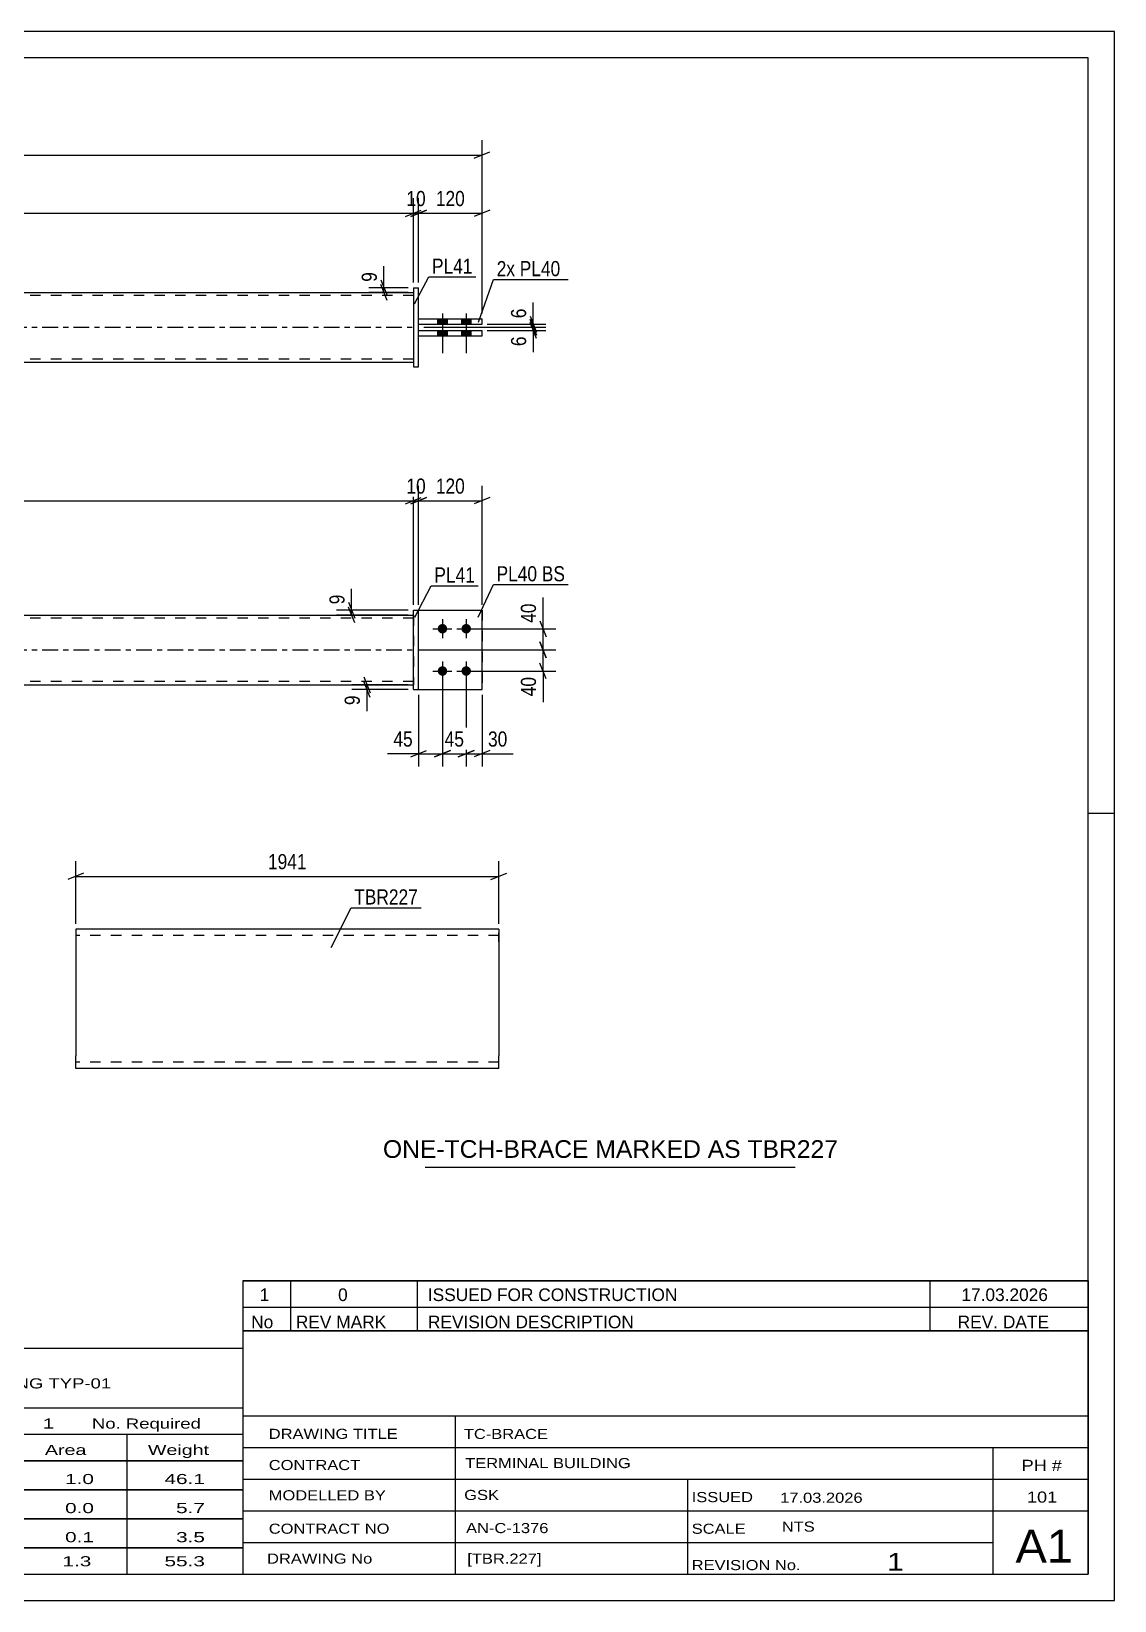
# Model space of a CAD drawing. Header units: millimetres. Extents: x 0 to 420, y 0 to 297.
# Drawn here: x 214.9 to 420, y 0 to 297 of the extents above; entities that cross this region are included whole.
import ezdxf

# ---------------------------------------------------------------- set-up
doc = ezdxf.new("R2010")
doc.units = ezdxf.units.MM
doc.linetypes.add('DXK_LINE_DOT2', pattern=[3.9198, 1.9599, -1.9599])
doc.linetypes.add('DXK_LINE_DOT3', pattern=[5.9187, 2.979, -0.9799, 0.9799, -0.9799])
doc.styles.add('Arial', font='ARIAL.TTF', dxfattribs={"height": 0.2})
doc.styles.add('Arial Narrow', font='ARIALN.TTF', dxfattribs={"height": 0.2})

# ---------------------------------------------------------------- blocks, each defined once
blk = doc.blocks.new('Unknown-582684375-1127')
at = {"color": 5, "linetype": 'Continuous'}
for p, q in [((420, 297), (0, 297)), ((420, 0), (420, 297)), ((415, 292), (5, 292)), ((415, 5), (415, 292)), ((420, 149), (415, 149)), ((5, 5), (415, 5)), ((0, 0), (420, 0))]:
    blk.add_line(p, q, dxfattribs=at)
blk = doc.blocks.new('Bolt-582684375-1413 - 1364')
at = {"linetype": 'Continuous'}
for points in [[(292.75, 184.84), (292.94, 184.82), (293.12, 184.76), (293.28, 184.67), (293.42, 184.54), (293.53, 184.39), (293.61, 184.22), (293.65, 184.03), (293.65, 183.85), (293.61, 183.66), (293.53, 183.49), (293.42, 183.34), (293.28, 183.21), (293.12, 183.12), (292.94, 183.06), (292.75, 183.04), (292.57, 183.06), (292.39, 183.12), (292.23, 183.21), (292.09, 183.34), (291.98, 183.49), (291.9, 183.66), (291.86, 183.85), (291.86, 184.03), (291.9, 184.22), (291.98, 184.39), (292.09, 184.54), (292.23, 184.67), (292.39, 184.76), (292.57, 184.82)], [(297.25, 184.84), (297.44, 184.82), (297.62, 184.76), (297.78, 184.67), (297.92, 184.54), (298.03, 184.39), (298.11, 184.22), (298.15, 184.03), (298.15, 183.85), (298.11, 183.66), (298.03, 183.49), (297.92, 183.34), (297.78, 183.21), (297.62, 183.12), (297.44, 183.06), (297.25, 183.04), (297.07, 183.06), (296.89, 183.12), (296.73, 183.21), (296.59, 183.34), (296.48, 183.49), (296.4, 183.66), (296.36, 183.85), (296.36, 184.03), (296.4, 184.22), (296.48, 184.39), (296.59, 184.54), (296.73, 184.67), (296.89, 184.76), (297.07, 184.82)], [(292.75, 176.84), (292.94, 176.82), (293.12, 176.76), (293.28, 176.67), (293.42, 176.54), (293.53, 176.39), (293.61, 176.22), (293.65, 176.03), (293.65, 175.85), (293.61, 175.66), (293.53, 175.49), (293.42, 175.34), (293.28, 175.21), (293.12, 175.12), (292.94, 175.06), (292.75, 175.04), (292.57, 175.06), (292.39, 175.12), (292.23, 175.21), (292.09, 175.34), (291.98, 175.49), (291.9, 175.66), (291.86, 175.85), (291.86, 176.03), (291.9, 176.22), (291.98, 176.39), (292.09, 176.54), (292.23, 176.67), (292.39, 176.76), (292.57, 176.82)], [(297.25, 176.84), (297.44, 176.82), (297.62, 176.76), (297.78, 176.67), (297.92, 176.54), (298.03, 176.39), (298.11, 176.22), (298.15, 176.03), (298.15, 175.85), (298.11, 175.66), (298.03, 175.49), (297.92, 175.34), (297.78, 175.21), (297.62, 175.12), (297.44, 175.06), (297.25, 175.04), (297.07, 175.06), (296.89, 175.12), (296.73, 175.21), (296.59, 175.34), (296.48, 175.49), (296.4, 175.66), (296.36, 175.85), (296.36, 176.03), (296.4, 176.22), (296.48, 176.39), (296.59, 176.54), (296.73, 176.67), (296.89, 176.76), (297.07, 176.82)]]:
    blk.add_hatch(color=1, dxfattribs=at).paths.add_polyline_path(points)
at = {"color": 1, "linetype": 'Continuous'}
for p, q in [((292.75, 185.74), (292.75, 182.14)), ((297.25, 185.74), (297.25, 182.14)), ((290.95, 183.94), (294.55, 183.94)), ((295.45, 183.94), (299.05, 183.94)), ((290.95, 175.94), (294.55, 175.94)), ((292.75, 177.74), (292.75, 174.14)), ((295.45, 175.94), (299.05, 175.94)), ((297.25, 177.74), (297.25, 174.14))]:
    blk.add_line(p, q, dxfattribs=at)
blk = doc.blocks.new('Part-582684375-1424 - 1364')
at = {"color": 2, "linetype": 'Continuous'}
for p, q in [((287.25, 187.44), (288.25, 187.44)), ((287.25, 172.44), (287.25, 187.44)), ((288.25, 172.44), (288.25, 187.44)), ((287.25, 172.44), (288.25, 172.44)), ((287.25, 172.44), (288.25, 172.44))]:
    blk.add_line(p, q, dxfattribs=at)
at = {"color": 7, "linetype": 'DXK_LINE_DOT2'}
for p, q in [((287.25, 187.44), (288.25, 187.44)), ((287.25, 172.44), (287.25, 172.44)), ((288.25, 172.44), (288.25, 172.44)), ((288.25, 172.44), (288.25, 172.44))]:
    blk.add_line(p, q, dxfattribs=at)
blk = doc.blocks.new('Part-582684375-1439 - 1364')
at = {"linetype": 'Continuous'}
blk.add_hatch(color=2, dxfattribs=at).paths.add_polyline_path([(141.15, 186.54), (140.35, 187.94), (141.95, 187.94)])
at = {"color": 2, "linetype": 'Continuous'}
for p, q in [((141.15, 186.54), (140.35, 187.94)), ((140.35, 187.94), (141.95, 187.94)), ((141.95, 187.94), (141.15, 186.54)), ((111.15, 186.54), (199.15, 186.54)), ((199.25, 186.54), (287.25, 186.54)), ((111.15, 173.34), (199.15, 173.34)), ((199.25, 173.34), (287.25, 173.34))]:
    blk.add_line(p, q, dxfattribs=at)
at = {"color": 7, "linetype": 'DXK_LINE_DOT2'}
for p, q in [((111.15, 173.34), (111.15, 186.54)), ((199.15, 185.94), (111.15, 185.94)), ((287.25, 185.94), (199.25, 185.94)), ((287.25, 186.54), (287.25, 173.34)), ((199.15, 173.94), (111.15, 173.94)), ((287.25, 173.94), (199.25, 173.94))]:
    blk.add_line(p, q, dxfattribs=at)
at = {"color": 7, "linetype": 'DXK_LINE_DOT3'}
for p, q in [((111.15, 179.94), (199.15, 179.94)), ((199.25, 179.94), (287.25, 179.94))]:
    blk.add_line(p, q, dxfattribs=at)
at = {"color": 2, "linetype": 'Continuous'}
blk.add_circle((141.15, 187.44), 1, dxfattribs=at)
blk = doc.blocks.new('Part-582684375-1444 - 1364')
at = {"color": 2, "linetype": 'Continuous'}
for p, q in [((288.25, 187.44), (300.25, 187.44)), ((300.25, 187.44), (300.25, 187.44)), ((300.25, 172.44), (300.25, 187.44)), ((288.25, 172.44), (300.25, 172.44))]:
    blk.add_line(p, q, dxfattribs=at)
at = {"color": 7, "linetype": 'DXK_LINE_DOT2'}
for p, q in [((288.25, 187.44), (300.25, 187.44)), ((288.25, 172.44), (288.25, 187.44)), ((288.25, 172.44), (288.25, 172.44)), ((288.25, 172.44), (300.25, 172.44))]:
    blk.add_line(p, q, dxfattribs=at)
blk = doc.blocks.new('Part-582684375-1449 - 1364')
at = {"color": 7, "linetype": 'DXK_LINE_DOT2'}
for p, q in [((288.25, 187.44), (300.25, 187.44)), ((288.25, 172.44), (288.25, 187.44)), ((288.25, 187.44), (300.25, 187.44)), ((300.25, 187.44), (300.25, 187.44)), ((300.25, 187.44), (300.25, 172.44)), ((288.25, 172.44), (288.25, 172.44)), ((288.25, 172.44), (300.25, 172.44)), ((288.25, 172.44), (300.25, 172.44))]:
    blk.add_line(p, q, dxfattribs=at)
blk = doc.blocks.new('Part-582684375-1751 - 1745')
at = {"linetype": 'Continuous'}
blk.add_hatch(color=2, dxfattribs=at).paths.add_polyline_path([(141.15, 240.99), (140.35, 242.39), (141.95, 242.39)])
at = {"color": 2, "linetype": 'Continuous'}
for p, q in [((111.15, 247.59), (199.15, 247.59)), ((199.25, 247.59), (287.25, 247.59)), ((141.15, 240.99), (140.35, 242.39)), ((140.35, 242.39), (141.95, 242.39)), ((141.95, 242.39), (141.15, 240.99)), ((111.15, 234.39), (199.15, 234.39)), ((199.25, 234.39), (287.25, 234.39))]:
    blk.add_line(p, q, dxfattribs=at)
at = {"color": 7, "linetype": 'DXK_LINE_DOT2'}
for p, q in [((111.15, 247.59), (111.15, 234.39)), ((199.15, 246.99), (111.15, 246.99)), ((287.25, 246.99), (199.25, 246.99)), ((287.25, 247.59), (287.25, 234.39)), ((199.15, 234.99), (111.15, 234.99)), ((287.25, 234.99), (199.25, 234.99))]:
    blk.add_line(p, q, dxfattribs=at)
at = {"color": 7, "linetype": 'DXK_LINE_DOT3'}
for p, q in [((111.15, 240.99), (199.15, 240.99)), ((199.25, 240.99), (287.25, 240.99))]:
    blk.add_line(p, q, dxfattribs=at)
at = {"color": 2, "linetype": 'Continuous'}
blk.add_circle((141.15, 241.89), 1, dxfattribs=at)
blk = doc.blocks.new('Part-582684375-1756 - 1745')
at = {"color": 2, "linetype": 'Continuous'}
for p, q in [((288.25, 240.39), (300.25, 240.39)), ((288.25, 239.39), (288.25, 240.39)), ((288.25, 239.39), (300.25, 239.39)), ((288.25, 239.39), (300.25, 239.39)), ((300.25, 239.39), (300.25, 240.39))]:
    blk.add_line(p, q, dxfattribs=at)
at = {"color": 7, "linetype": 'DXK_LINE_DOT2'}
for p, q in [((288.25, 240.39), (300.25, 240.39)), ((288.25, 239.39), (288.25, 239.39)), ((300.25, 239.39), (300.25, 239.39)), ((300.25, 239.39), (300.25, 239.39))]:
    blk.add_line(p, q, dxfattribs=at)
blk = doc.blocks.new('Part-582684375-1761 - 1745')
at = {"color": 2, "linetype": 'Continuous'}
for p, q in [((288.25, 242.59), (300.25, 242.59)), ((288.25, 241.59), (288.25, 242.59)), ((288.25, 241.59), (300.25, 241.59)), ((288.25, 241.59), (300.25, 241.59)), ((300.25, 241.59), (300.25, 242.59))]:
    blk.add_line(p, q, dxfattribs=at)
at = {"color": 7, "linetype": 'DXK_LINE_DOT2'}
for p, q in [((288.25, 242.59), (300.25, 242.59)), ((288.25, 241.59), (288.25, 241.59)), ((300.25, 241.59), (300.25, 241.59)), ((300.25, 241.59), (300.25, 241.59))]:
    blk.add_line(p, q, dxfattribs=at)
blk = doc.blocks.new('Part-582684375-1766 - 1745')
at = {"color": 2, "linetype": 'Continuous'}
for p, q in [((287.25, 248.49), (287.25, 233.49)), ((287.25, 248.49), (288.25, 248.49)), ((288.25, 233.49), (288.25, 248.49)), ((287.25, 233.49), (288.25, 233.49)), ((287.25, 233.49), (288.25, 233.49))]:
    blk.add_line(p, q, dxfattribs=at)
at = {"color": 7, "linetype": 'DXK_LINE_DOT2'}
for p, q in [((287.25, 248.49), (287.25, 248.49)), ((287.25, 248.49), (288.25, 248.49)), ((287.25, 233.49), (287.25, 233.49)), ((288.25, 233.49), (288.25, 233.49)), ((288.25, 233.49), (288.25, 233.49))]:
    blk.add_line(p, q, dxfattribs=at)
blk = doc.blocks.new('Bolt-582684375-1782 - 1745')
at = {"linetype": 'Continuous'}
for points in [[(293.65, 242.59), (291.85, 242.59), (291.85, 241.59), (293.65, 241.59)], [(293.65, 242.59), (291.85, 242.59), (291.85, 241.59), (293.65, 241.59)], [(298.15, 242.59), (296.35, 242.59), (296.35, 241.59), (298.15, 241.59)], [(298.15, 242.59), (296.35, 242.59), (296.35, 241.59), (298.15, 241.59)], [(293.65, 240.39), (291.85, 240.39), (291.85, 239.39), (293.65, 239.39)], [(293.65, 240.39), (291.85, 240.39), (291.85, 239.39), (293.65, 239.39)], [(298.15, 240.39), (296.35, 240.39), (296.35, 239.39), (298.15, 239.39)], [(298.15, 240.39), (296.35, 240.39), (296.35, 239.39), (298.15, 239.39)]]:
    blk.add_hatch(color=1, dxfattribs=at).paths.add_polyline_path(points)
at = {"color": 1, "linetype": 'Continuous'}
for p, q in [((292.75, 243.59), (292.75, 236.09)), ((292.75, 243.59), (292.75, 236.09)), ((297.25, 243.59), (297.25, 236.09)), ((297.25, 243.59), (297.25, 236.09)), ((291.85, 242.59), (291.85, 241.59)), ((291.85, 242.59), (291.85, 241.59)), ((293.65, 242.59), (293.65, 241.59)), ((293.65, 242.59), (293.65, 241.59)), ((296.35, 242.59), (296.35, 241.59)), ((296.35, 242.59), (296.35, 241.59)), ((298.15, 242.59), (298.15, 241.59)), ((298.15, 242.59), (298.15, 241.59)), ((291.85, 240.39), (291.85, 239.39)), ((291.85, 240.39), (291.85, 239.39)), ((293.65, 240.39), (293.65, 239.39)), ((293.65, 240.39), (293.65, 239.39)), ((296.35, 240.39), (296.35, 239.39)), ((296.35, 240.39), (296.35, 239.39)), ((298.15, 240.39), (298.15, 239.39)), ((298.15, 240.39), (298.15, 239.39))]:
    blk.add_line(p, q, dxfattribs=at)
blk = doc.blocks.new('Part-582684375-2260 - 2254')
at = {"color": 2, "linetype": 'Continuous'}
for p, q in [((263.33, 127.08), (223.33, 127.08)), ((223.33, 127.08), (223.33, 103.08)), ((303.43, 127.08), (263.43, 127.08)), ((303.43, 127.08), (303.43, 126.9)), ((303.43, 126.9), (303.43, 124.68)), ((303.43, 124.68), (303.43, 103.08)), ((223.33, 101.38), (223.33, 103.08)), ((223.33, 100.86), (223.33, 101.38)), ((303.43, 100.68), (303.43, 103.08)), ((223.33, 100.68), (223.33, 100.86)), ((263.33, 100.68), (223.33, 100.68)), ((303.43, 100.68), (263.43, 100.68))]:
    blk.add_line(p, q, dxfattribs=at)
at = {"color": 7, "linetype": 'DXK_LINE_DOT2'}
for p, q in [((263.33, 125.88), (223.33, 125.88)), ((303.43, 125.88), (263.43, 125.88)), ((303.43, 124.68), (303.43, 126.38)), ((223.33, 102.16), (223.33, 103.08)), ((223.33, 101.38), (223.33, 102.62)), ((223.33, 101.88), (223.33, 101.97)), ((223.33, 101.88), (223.33, 101.97)), ((263.33, 101.88), (223.33, 101.88)), ((303.43, 101.88), (263.43, 101.88)), ((303.43, 101.97), (303.43, 102.62)), ((303.43, 101.88), (303.43, 101.97)), ((223.33, 100.68), (223.33, 100.68))]:
    blk.add_line(p, q, dxfattribs=at)
blk = doc.blocks.new('StraightDimension-582684375-1681 - 1364')
at = {"color": 7, "linetype": 'Continuous'}
for p, q in [((311.21, 181.44), (312.41, 178.44)), ((288.25, 179.94), (314.21, 179.94)), ((311.81, 175.94), (311.81, 179.94)), ((298.25, 175.94), (314.21, 175.94)), ((312.41, 174.44), (311.21, 177.44))]:
    blk.add_line(p, q, dxfattribs=at)
at = {"color": 0}
blk.add_wipeout([(311.06, 175.41), (306.86, 175.41), (306.86, 170.56), (311.06, 170.56)], dxfattribs=at)
at = {"color": 7, "linetype": 'Continuous'}
blk.add_line((311.81, 175.94), (311.81, 170.03), dxfattribs=at)
blk.add_line((311.81, 175.94), (311.81, 170.03), dxfattribs=at)
at = {"color": 3, "style": 'Arial Narrow'}
blk.add_text('40', height=2.863, rotation=90.0002, dxfattribs=at).set_placement((310.46, 171.16))
blk = doc.blocks.new('StraightDimension-582684375-1502 - 1364')
at = {"color": 7, "linetype": 'Continuous'}
for p, q in [((111.15, 188.44), (111.15, 211.01)), ((287.25, 188.44), (287.25, 211.01)), ((112.65, 208.76), (109.65, 207.56)), ((111.15, 208.16), (287.25, 208.16)), ((285.75, 207.56), (288.75, 208.76))]:
    blk.add_line(p, q, dxfattribs=at)
at = {"color": 0}
blk.add_wipeout([(203.46, 208.91), (203.46, 213.11), (194.95, 213.11), (194.95, 208.91)], dxfattribs=at)
at = {"color": 3, "style": 'Arial Narrow'}
blk.add_text('1941', height=2.863, dxfattribs=at).set_placement((195.55, 209.51))
blk = doc.blocks.new('StraightDimension-582684375-1511 - 1364')
at = {"color": 7, "linetype": 'Continuous'}
for p, q in [((287.25, 188.44), (287.25, 211.01)), ((288.25, 188.44), (288.25, 211.01)), ((285.75, 207.56), (288.75, 208.76)), ((289.75, 208.76), (286.75, 207.56)), ((287.25, 208.16), (288.25, 208.16))]:
    blk.add_line(p, q, dxfattribs=at)
at = {"color": 0}
blk.add_wipeout([(290.18, 208.91), (290.18, 213.11), (285.33, 213.11), (285.33, 208.91)], dxfattribs=at)
at = {"color": 3, "style": 'Arial Narrow'}
blk.add_text('10', height=2.863, dxfattribs=at).set_placement((285.93, 209.51))
blk = doc.blocks.new('StraightDimension-582684375-1529 - 1364')
at = {"color": 7, "linetype": 'Continuous'}
for p, q in [((288.25, 188.44), (288.25, 211.01)), ((300.25, 188.44), (300.25, 211.01)), ((286.75, 207.56), (289.75, 208.76)), ((288.25, 208.16), (300.25, 208.16)), ((301.75, 208.76), (298.75, 207.56))]:
    blk.add_line(p, q, dxfattribs=at)
at = {"color": 0}
blk.add_wipeout([(297.6, 208.91), (297.6, 213.11), (290.91, 213.11), (290.91, 208.91)], dxfattribs=at)
at = {"color": 3, "style": 'Arial Narrow'}
blk.add_text('120', height=2.863, dxfattribs=at).set_placement((291.51, 209.51))
blk = doc.blocks.new('StraightDimension-582684375-1632 - 1364')
at = {"color": 7, "linetype": 'Continuous'}
for p, q in [((286.25, 173.34), (275.61, 173.34)), ((286.25, 172.44), (275.61, 172.44)), ((277.86, 174.84), (279.06, 171.84)), ((279.06, 170.94), (277.86, 173.94)), ((278.46, 172.44), (278.46, 173.34))]:
    blk.add_line(p, q, dxfattribs=at)
at = {"color": 0}
blk.add_wipeout([(277.71, 171.92), (273.51, 171.92), (273.51, 168.89), (277.71, 168.89)], dxfattribs=at)
at = {"color": 7, "linetype": 'Continuous'}
blk.add_line((278.46, 172.44), (278.46, 168.36), dxfattribs=at)
blk.add_line((278.46, 172.44), (278.46, 168.36), dxfattribs=at)
at = {"color": 3, "style": 'Arial Narrow'}
blk.add_text('9', height=2.86, rotation=90.0002, dxfattribs=at).set_placement((277.11, 169.49))
blk = doc.blocks.new('StraightDimension-582684375-1641 - 1364')
at = {"color": 7, "linetype": 'Continuous'}
for p, q in [((297.25, 174.94), (297.25, 157.89)), ((300.25, 171.44), (300.25, 157.89)), ((295.75, 159.69), (298.75, 160.89)), ((301.75, 160.89), (298.75, 159.69)), ((297.25, 160.29), (300.25, 160.29))]:
    blk.add_line(p, q, dxfattribs=at)
at = {"color": 0}
blk.add_wipeout([(305.64, 161.04), (305.64, 165.24), (300.78, 165.24), (300.78, 161.04)], dxfattribs=at)
at = {"color": 7, "linetype": 'Continuous'}
blk.add_line((300.25, 160.29), (306.16, 160.29), dxfattribs=at)
blk.add_line((300.25, 160.29), (306.16, 160.29), dxfattribs=at)
at = {"color": 3, "style": 'Arial Narrow'}
blk.add_text('30', height=2.863, dxfattribs=at).set_placement((301.38, 161.64))
blk = doc.blocks.new('StraightDimension-582684375-1654 - 1364')
at = {"color": 7, "linetype": 'Continuous'}
for p, q in [((292.75, 174.94), (292.75, 157.89)), ((297.25, 174.94), (297.25, 157.89)), ((291.25, 159.69), (294.25, 160.89)), ((298.75, 160.89), (295.75, 159.69)), ((292.75, 160.29), (297.25, 160.29))]:
    blk.add_line(p, q, dxfattribs=at)
at = {"color": 0}
blk.add_wipeout([(297.43, 161.04), (297.43, 165.24), (292.58, 165.24), (292.58, 161.04)], dxfattribs=at)
at = {"color": 3, "style": 'Arial Narrow'}
blk.add_text('45', height=2.863, dxfattribs=at).set_placement((293.18, 161.64))
blk = doc.blocks.new('StraightDimension-582684375-1664 - 1364')
at = {"color": 7, "linetype": 'Continuous'}
for p, q in [((292.75, 174.94), (292.75, 157.89)), ((288.25, 171.44), (288.25, 157.89)), ((286.75, 159.69), (289.75, 160.89)), ((294.25, 160.89), (291.25, 159.69)), ((288.25, 160.29), (292.75, 160.29))]:
    blk.add_line(p, q, dxfattribs=at)
at = {"color": 0}
blk.add_wipeout([(287.73, 161.04), (287.73, 165.24), (282.87, 165.24), (282.87, 161.04)], dxfattribs=at)
at = {"color": 7, "linetype": 'Continuous'}
blk.add_line((288.25, 160.29), (282.35, 160.29), dxfattribs=at)
blk.add_line((288.25, 160.29), (282.35, 160.29), dxfattribs=at)
at = {"color": 3, "style": 'Arial Narrow'}
blk.add_text('45', height=2.863, dxfattribs=at).set_placement((283.47, 161.64))
blk = doc.blocks.new('StraightDimension-582684375-1694 - 1364')
at = {"color": 7, "linetype": 'Continuous'}
for p, q in [((311.21, 185.44), (312.41, 182.44)), ((298.25, 183.94), (314.21, 183.94)), ((312.41, 178.44), (311.21, 181.44)), ((311.81, 179.94), (311.81, 183.94)), ((288.25, 179.94), (314.21, 179.94))]:
    blk.add_line(p, q, dxfattribs=at)
at = {"color": 0}
blk.add_wipeout([(311.06, 189.32), (306.86, 189.32), (306.86, 184.46), (311.06, 184.46)], dxfattribs=at)
at = {"color": 7, "linetype": 'Continuous'}
blk.add_line((311.81, 183.94), (311.81, 189.85), dxfattribs=at)
blk.add_line((311.81, 183.94), (311.81, 189.85), dxfattribs=at)
at = {"color": 3, "style": 'Arial Narrow'}
blk.add_text('40', height=2.863, rotation=90.0002, dxfattribs=at).set_placement((310.46, 185.06))
blk = doc.blocks.new('StraightDimension-582684375-1708 - 1364')
at = {"color": 7, "linetype": 'Continuous'}
for p, q in [((286.25, 187.44), (272.72, 187.44)), ((274.97, 188.94), (276.17, 185.94)), ((276.17, 185.04), (274.97, 188.04)), ((275.57, 186.54), (275.57, 187.44)), ((286.25, 186.54), (272.72, 186.54))]:
    blk.add_line(p, q, dxfattribs=at)
at = {"color": 0}
blk.add_wipeout([(274.82, 190.99), (270.62, 190.99), (270.62, 187.97), (274.82, 187.97)], dxfattribs=at)
at = {"color": 7, "linetype": 'Continuous'}
blk.add_line((275.57, 187.44), (275.57, 191.52), dxfattribs=at)
blk.add_line((275.57, 187.44), (275.57, 191.52), dxfattribs=at)
at = {"color": 3, "style": 'Arial Narrow'}
blk.add_text('9', height=2.86, rotation=90.0002, dxfattribs=at).set_placement((274.22, 188.57))
blk = doc.blocks.new('StraightDimension-582684375-1902 - 1745')
at = {"color": 7, "linetype": 'Continuous'}
for p, q in [((287.25, 249.49), (287.25, 265.43)), ((288.25, 249.49), (288.25, 265.43)), ((285.75, 261.98), (288.75, 263.18)), ((289.75, 263.18), (286.75, 261.98)), ((287.25, 262.58), (288.25, 262.58))]:
    blk.add_line(p, q, dxfattribs=at)
at = {"color": 0}
blk.add_wipeout([(290.18, 263.33), (290.18, 267.53), (285.33, 267.53), (285.33, 263.33)], dxfattribs=at)
at = {"color": 3, "style": 'Arial Narrow'}
blk.add_text('10', height=2.863, dxfattribs=at).set_placement((285.93, 263.93))
blk = doc.blocks.new('StraightDimension-582684375-1798 - 1745')
at = {"color": 7, "linetype": 'Continuous'}
for p, q in [((289.25, 240.99), (312.35, 240.99)), ((309.35, 242.49), (310.55, 239.49)), ((310.55, 238.89), (309.35, 241.89)), ((309.95, 240.39), (309.95, 240.99)), ((301.25, 240.39), (312.35, 240.39))]:
    blk.add_line(p, q, dxfattribs=at)
at = {"color": 0}
blk.add_wipeout([(309.2, 239.86), (305, 239.86), (305, 236.83), (309.2, 236.83)], dxfattribs=at)
at = {"color": 7, "linetype": 'Continuous'}
blk.add_line((309.95, 240.39), (309.95, 236.31), dxfattribs=at)
blk.add_line((309.95, 240.39), (309.95, 236.31), dxfattribs=at)
at = {"color": 3, "style": 'Arial Narrow'}
blk.add_text('6', height=2.86, rotation=90.0002, dxfattribs=at).set_placement((308.6, 237.43))
blk = doc.blocks.new('StraightDimension-582684375-1787 - 1745')
at = {"color": 7, "linetype": 'Continuous'}
for p, q in [((281.08, 249.99), (282.28, 246.99)), ((286.25, 248.49), (278.83, 248.49)), ((286.25, 247.59), (278.83, 247.59)), ((282.28, 246.09), (281.08, 249.09)), ((281.68, 247.59), (281.68, 248.49))]:
    blk.add_line(p, q, dxfattribs=at)
at = {"color": 0}
blk.add_wipeout([(280.93, 252.04), (276.73, 252.04), (276.73, 249.01), (280.93, 249.01)], dxfattribs=at)
at = {"color": 7, "linetype": 'Continuous'}
blk.add_line((281.68, 248.49), (281.68, 252.56), dxfattribs=at)
blk.add_line((281.68, 248.49), (281.68, 252.56), dxfattribs=at)
at = {"color": 3, "style": 'Arial Narrow'}
blk.add_text('9', height=2.86, rotation=90.0002, dxfattribs=at).set_placement((280.33, 249.61))
blk = doc.blocks.new('StraightDimension-582684375-1807 - 1745')
at = {"color": 7, "linetype": 'Continuous'}
for p, q in [((289.25, 240.99), (312.35, 240.99)), ((301.25, 241.59), (312.35, 241.59)), ((309.35, 243.09), (310.55, 240.09)), ((310.55, 239.49), (309.35, 242.49)), ((309.95, 240.99), (309.95, 241.59))]:
    blk.add_line(p, q, dxfattribs=at)
at = {"color": 0}
blk.add_wipeout([(309.2, 245.14), (305, 245.14), (305, 242.11), (309.2, 242.11)], dxfattribs=at)
at = {"color": 7, "linetype": 'Continuous'}
blk.add_line((309.95, 241.59), (309.95, 245.66), dxfattribs=at)
blk.add_line((309.95, 241.59), (309.95, 245.66), dxfattribs=at)
at = {"color": 3, "style": 'Arial Narrow'}
blk.add_text('6', height=2.86, rotation=90.0002, dxfattribs=at).set_placement((308.6, 242.71))
blk = doc.blocks.new('StraightDimension-582684375-1892 - 1745')
at = {"color": 7, "linetype": 'Continuous'}
for p, q in [((111.15, 249.49), (111.15, 265.43)), ((287.25, 249.49), (287.25, 265.43)), ((112.65, 263.18), (109.65, 261.98)), ((111.15, 262.58), (287.25, 262.58)), ((285.75, 261.98), (288.75, 263.18))]:
    blk.add_line(p, q, dxfattribs=at)
at = {"color": 0}
blk.add_wipeout([(203.46, 263.33), (203.46, 267.53), (194.95, 267.53), (194.95, 263.33)], dxfattribs=at)
at = {"color": 3, "style": 'Arial Narrow'}
blk.add_text('1941', height=2.863, dxfattribs=at).set_placement((195.55, 263.93))
blk = doc.blocks.new('StraightDimension-582684375-1912 - 1745')
at = {"color": 7, "linetype": 'Continuous'}
for p, q in [((288.25, 249.49), (288.25, 265.43)), ((300.25, 243.59), (300.25, 265.43)), ((286.75, 261.98), (289.75, 263.18)), ((288.25, 262.58), (300.25, 262.58)), ((301.75, 263.18), (298.75, 261.98))]:
    blk.add_line(p, q, dxfattribs=at)
at = {"color": 0}
blk.add_wipeout([(297.6, 263.33), (297.6, 267.53), (290.91, 267.53), (290.91, 263.33)], dxfattribs=at)
at = {"color": 3, "style": 'Arial Narrow'}
blk.add_text('120', height=2.863, dxfattribs=at).set_placement((291.51, 263.93))
blk = doc.blocks.new('StraightDimension-582684375-1923 - 1745')
at = {"color": 7, "linetype": 'Continuous'}
for p, q in [((98.15, 243.59), (98.15, 276.43)), ((300.25, 243.59), (300.25, 276.43)), ((99.65, 274.18), (96.65, 272.98)), ((98.15, 273.58), (300.25, 273.58)), ((298.75, 272.98), (301.75, 274.18))]:
    blk.add_line(p, q, dxfattribs=at)
at = {"color": 0}
blk.add_wipeout([(203.46, 274.33), (203.46, 278.53), (194.95, 278.53), (194.95, 274.33)], dxfattribs=at)
at = {"color": 3, "style": 'Arial Narrow'}
blk.add_text('2201', height=2.863, dxfattribs=at).set_placement((195.55, 274.93))
blk = doc.blocks.new('StraightDimension-582684375-2264 - 2254')
at = {"color": 7, "linetype": 'Continuous'}
for p, q in [((223.33, 128.08), (223.33, 139.93)), ((303.43, 128.08), (303.43, 139.93)), ((224.83, 137.68), (221.83, 136.48)), ((223.33, 137.08), (303.43, 137.08)), ((301.93, 136.48), (304.93, 137.68))]:
    blk.add_line(p, q, dxfattribs=at)
at = {"color": 0}
blk.add_wipeout([(267.64, 137.83), (267.64, 142.03), (259.13, 142.03), (259.13, 137.83)], dxfattribs=at)
at = {"color": 3, "style": 'Arial Narrow'}
blk.add_text('1941', height=2.863, dxfattribs=at).set_placement((259.73, 138.43))
blk = doc.blocks.new('Unknown-582684375-2781')
at = {"color": 7, "linetype": 'Continuous'}
for p, q in [((95, 47.75), (255, 47.75)), ((95, 36.5), (95, 47.75)), ((255, 47.75), (255, 36.5)), ((95, 36.5), (255, 36.5)), ((95, 36.5), (95, 31.5)), ((255, 36.5), (255, 31.5)), ((95, 31.5), (255, 31.5)), ((95, 31.5), (95, 26.5)), ((119, 31.5), (119, 26.5)), ((154.5, 31.5), (154.5, 26.5)), ((180.5, 31.5), (180.5, 26.5)), ((193.5, 31.5), (193.5, 26.5)), ((211, 31.5), (211, 26.5)), ((233, 31.5), (233, 26.5)), ((255, 31.5), (255, 26.5)), ((95, 26.5), (255, 26.5)), ((95, 26.45), (95, 21.05)), ((95, 26.45), (255, 26.45)), ((119, 26.5), (119, 21)), ((154.5, 26.5), (154.5, 21)), ((180.5, 26.5), (180.5, 21)), ((193.5, 26.5), (193.5, 21)), ((211, 26.5), (211, 21)), ((233, 26.5), (233, 21)), ((255, 26.45), (255, 21.05)), ((95, 21.05), (255, 21.05)), ((95, 20.95), (95, 15.55)), ((95, 20.95), (255, 20.95)), ((119, 21), (119, 15.5)), ((154.5, 21), (154.5, 15.5)), ((180.5, 21), (180.5, 15.5)), ((193.5, 21), (193.5, 15.5)), ((211, 21), (211, 15.5)), ((233, 21), (233, 15.5)), ((255, 20.95), (255, 15.55)), ((95, 15.55), (255, 15.55)), ((95, 15.45), (95, 10.05)), ((95, 15.45), (255, 15.45)), ((119, 15.5), (119, 10)), ((154.5, 15.5), (154.5, 10)), ((180.5, 15.5), (180.5, 10)), ((193.5, 15.5), (193.5, 10)), ((211, 15.5), (211, 10)), ((233, 15.5), (233, 10)), ((255, 15.45), (255, 10.05)), ((95, 10.05), (255, 10.05)), ((95, 10), (255, 10)), ((95, 10), (95, 5)), ((211, 10), (211, 5)), ((233, 10), (233, 5)), ((255, 10), (255, 5)), ((95, 5), (255, 5))]:
    blk.add_line(p, q, dxfattribs=at)
at = {"color": 7, "style": 'Arial Narrow'}
for s, height, width, p in [('GENERAL NOTES & WELD DETAILS :', 2.8633, 1.4, (96.15, 40.06)), ('REFER TYP DRAWING TYP-01', 1.9089, 1.6, (179.7, 40.16)), ("MATERIAL LIST FOR ASSEMBLY MK'D", 1.9089, 1.6, (96.15, 32.56)), ('TBR227', 1.909, 1.794707, (187.59, 32.47)), ('1', 1.91, 1.794707, (217.08, 32.56)), ('No. Required', 1.9089, 1.6, (226.41, 32.56)), ('Mark', 1.909, 1.7, (96.34, 27.5)), ('Profile', 1.909, 1.7, (129.41, 27.5)), ('Material', 1.909, 1.7, (159.54, 27.56)), ('No.', 1.909, 1.7, (184.5, 27.56)), ('Length', 1.909, 1.7, (195, 27.56)), ('Area', 1.909, 1.7, (217.5, 27.56)), ('Weight', 1.909, 1.7, (237, 27.56))]:
    blk.add_text(s, height=height, dxfattribs=dict(at, width=width)).set_placement(p)
at = {"color": 7, "linetype": 'Continuous', "style": 'Arial Narrow'}
for s, height, width, p in [('TBR227', 1.909, 1.794707, (96.5, 22.06)), ('SHS132*6', 1.909, 1.794707, (121, 22.06)), ('E350', 1.909, 1.794707, (160.74, 22.06)), ('1', 1.91, 1.794707, (184.86, 22.06)), ('1941', 1.909, 1.794707, (197.58, 22.06)), ('1.0', 1.909, 1.794707, (221.32, 22.06)), ('46.1', 1.909, 1.794707, (240.14, 22.06)), ('PL40', 1.909, 1.794707, (96.5, 16.56)), ('PL10*120', 1.909, 1.794707, (121, 16.56)), ('E350', 1.909, 1.794707, (160.74, 16.56)), ('4', 1.91, 1.794707, (184.86, 16.56)), ('150', 1.909, 1.794707, (199.77, 16.56)), ('0.0', 1.909, 1.794707, (221.32, 16.56)), ('5.7', 1.909, 1.794707, (242.33, 16.56)), ('PL41', 1.909, 1.794707, (96.5, 11.06)), ('PL10*150', 1.909, 1.794707, (121, 11.06)), ('E350', 1.909, 1.794707, (160.74, 11.06)), ('2', 1.91, 1.794707, (184.86, 11.06)), ('150', 1.909, 1.794707, (199.77, 11.06)), ('0.1', 1.909, 1.794707, (221.32, 11.06)), ('3.5', 1.909, 1.794707, (242.33, 11.06)), ('Total', 1.909, 1.7, (197.33, 6.5)), ('1.3', 1.909, 1.794707, (220.83, 6.5)), ('55.3', 1.909, 1.794707, (240.14, 6.5))]:
    blk.add_text(s, height=height, dxfattribs=dict(at, width=width)).set_placement(p)
blk = doc.blocks.new('Unknown-582684375-2779')
at = {"color": 7, "linetype": 'Continuous'}
for p, q in [((255, 51.05), (255, 5)), ((255, 51.05), (415, 51.05)), ((415, 51), (415, 5)), ((255, 35), (415, 35)), ((295.14, 35), (295.14, 5)), ((255, 29), (415, 29)), ((397, 5.05), (397, 29.05)), ((255, 23), (415, 23)), ((339.14, 23), (339.14, 5)), ((255, 17), (415, 17)), ((255, 11), (397, 11)), ((255, 5), (415, 5))]:
    blk.add_line(p, q, dxfattribs=at)
at = {"color": 7, "style": 'Arial Narrow'}
for s, height, width, p in [('DRAWING TITLE', 1.9089, 1.425378, (259.88, 30.61)), ('TC-BRACE', 1.909, 1.425378, (296.81, 30.59)), ('TERMINAL BUILDING', 1.9089, 1.425378, (297.06, 25.07)), ('CONTRACT', 1.909, 1.425378, (259.88, 24.71)), ('MODELLED BY', 1.9089, 1.425378, (259.88, 18.98)), ('GSK', 1.909, 1.425378, (296.88, 19.04)), ('ISSUED', 1.909, 1.425378, (339.94, 18.64)), ('17.03.2026', 1.909, 1.425378, (356.69, 18.52)), ('CONTRACT NO', 1.9089, 1.425378, (259.88, 12.66)), ('AN-C-1376', 1.909, 1.425378, (297.23, 12.78)), ('SCALE', 1.909, 1.425378, (339.94, 12.65)), ('A1', 6.204, 1.25, (401.24, 7.2)), ('DRAWING No', 1.909, 1.425378, (259.56, 7)), ('[TBR.227]', 1.909, 1.425378, (297.46, 6.99)), ('1', 3.34, 1.5, (376.91, 5.68)), ('REVISION No.', 1.9089, 1.425378, (339.94, 5.77))]:
    blk.add_text(s, height=height, dxfattribs=dict(at, width=width)).set_placement(p)
at = {"color": 7, "linetype": 'Continuous', "style": 'Arial Narrow'}
for s, height, width, p in [('PH #', 2.1, 1.42538, (402.4, 24.55)), ('101', 2.1, 1.42538, (403.41, 18.55)), ('NTS', 1.909, 1.425378, (357, 13.05))]:
    blk.add_text(s, height=height, dxfattribs=dict(at, width=width)).set_placement(p)
blk = doc.blocks.new('Unknown-582684375-2780')
at = {"color": 7, "linetype": 'Continuous'}
for p, q in [((255, 60.55), (415, 60.55)), ((415, 60.55), (255, 60.55)), ((255, 60.55), (255, 55.55)), ((264, 60.55), (264, 55.55)), ((288, 60.55), (288, 55.55)), ((385, 60.55), (385, 55.55)), ((415, 60.55), (415, 55.55)), ((255, 55.55), (415, 55.55)), ((255, 55.55), (255, 51.05)), ((255, 55.55), (415, 55.55)), ((264, 55.55), (264, 51.05)), ((288, 55.55), (288, 51.05)), ((385, 55.55), (385, 51.05)), ((415, 55.55), (415, 51.05)), ((415, 51.05), (255, 51.05))]:
    blk.add_line(p, q, dxfattribs=at)
at = {"color": 7, "linetype": 'Continuous', "style": 'Arial Narrow'}
for s, height, width, p in [('1', 2.39, 1.196471, (258.16, 56.7)), ('0', 2.39, 1.196471, (273, 56.7)), ('ISSUED FOR CONSTRUCTION', 2.3861, 1.196471, (290, 56.7)), ('17.03.2026', 2.386, 1.196471, (391, 56.7)), ('No', 2.386, 1.2, (256.54, 51.55)), ('REV MARK', 2.386, 1.2, (265, 51.55)), ('REVISION DESCRIPTION', 2.3861, 1.2, (290, 51.55)), ('REV. DATE', 2.386, 1.2, (390.28, 51.55))]:
    blk.add_text(s, height=height, dxfattribs=dict(at, width=width)).set_placement(p)
blk = doc.blocks.new('Unknown-582684375-2782')
at = {"color": 7, "linetype": 'Continuous'}
blk.add_line((289.5, 82.05), (359.5, 82.05), dxfattribs=at)
at = {"color": 7, "style": 'Arial'}
blk.add_text('ONE-TCH-BRACE MARKED AS TBR227', height=3.3428, dxfattribs=at).set_placement((281.49, 83.8))
blk = doc.blocks.new('Mark-582684375-1420 - 1364')
at = {"color": 0}
blk.add_wipeout([(298.9, 192.69), (298.9, 195.69), (291.23, 195.69), (291.23, 192.69)], dxfattribs=at)
blk.add_wipeout([(298.9, 192.69), (298.9, 195.69), (291.23, 195.69), (291.23, 192.69)], dxfattribs=at)
at = {"color": 30, "linetype": 'Continuous'}
for p, q in [((287.56, 186.14), (290.63, 192.09)), ((290.63, 192.09), (299.5, 192.09))]:
    blk.add_line(p, q, dxfattribs=at)
at = {"color": 3, "style": 'Arial Narrow'}
blk.add_text('PL41', height=2.863, dxfattribs=at).set_placement((291.23, 192.69))
blk = doc.blocks.new('MarkSet-582684375-1730 - 1364')
at = {"color": 0}
blk.add_wipeout([(310.67, 192.92), (310.67, 195.92), (303, 195.92), (303, 192.92)], dxfattribs=at)
blk.add_wipeout([(310.67, 192.92), (310.67, 195.92), (303, 195.92), (303, 192.92)], dxfattribs=at)
at = {"color": 30, "linetype": 'Continuous'}
blk.add_line((299.5, 186.16), (302.4, 192.32), dxfattribs=at)
at = {"color": 0}
blk.add_wipeout([(315.95, 192.92), (315.95, 195.92), (311.57, 195.92), (311.57, 192.92)], dxfattribs=at)
blk.add_wipeout([(315.95, 192.92), (315.95, 195.92), (311.57, 195.92), (311.57, 192.92)], dxfattribs=at)
at = {"color": 30, "linetype": 'Continuous'}
blk.add_line((302.4, 192.32), (316.55, 192.32), dxfattribs=at)
at = {"color": 3, "style": 'Arial Narrow'}
for s, p in [('PL40', (303, 192.92)), ('BS', (311.57, 192.92))]:
    blk.add_text(s, height=2.863, dxfattribs=at).set_placement(p)
blk = doc.blocks.new('Mark-582684375-1762 - 1745')
at = {"color": 0}
blk.add_wipeout([(298.45, 251.14), (298.45, 254.14), (290.77, 254.14), (290.77, 251.14)], dxfattribs=at)
blk.add_wipeout([(298.45, 251.14), (298.45, 254.14), (290.77, 254.14), (290.77, 251.14)], dxfattribs=at)
at = {"color": 30, "linetype": 'Continuous'}
for p, q in [((287.48, 245.46), (290.17, 250.54)), ((290.17, 250.54), (299.05, 250.54))]:
    blk.add_line(p, q, dxfattribs=at)
at = {"color": 3, "style": 'Arial Narrow'}
blk.add_text('PL41', height=2.863, dxfattribs=at).set_placement((290.77, 251.14))
blk = doc.blocks.new('MarkSet-582684375-1955 - 1745')
at = {"color": 0}
blk.add_wipeout([(306.49, 250.67), (306.49, 253.67), (303.02, 253.67), (303.02, 250.67)], dxfattribs=at)
blk.add_wipeout([(306.49, 250.67), (306.49, 253.67), (303.02, 253.67), (303.02, 250.67)], dxfattribs=at)
at = {"color": 30, "linetype": 'Continuous'}
blk.add_line((299.56, 241.94), (302.42, 250.07), dxfattribs=at)
at = {"color": 0}
blk.add_wipeout([(315.06, 250.67), (315.06, 253.67), (307.39, 253.67), (307.39, 250.67)], dxfattribs=at)
blk.add_wipeout([(315.06, 250.67), (315.06, 253.67), (307.39, 253.67), (307.39, 250.67)], dxfattribs=at)
at = {"color": 30, "linetype": 'Continuous'}
blk.add_line((302.42, 250.07), (316.56, 250.07), dxfattribs=at)
at = {"color": 3, "style": 'Arial Narrow'}
for s, p in [('2x', (303.02, 250.67)), ('PL40', (307.39, 250.67))]:
    blk.add_text(s, height=2.863, dxfattribs=at).set_placement(p)
blk = doc.blocks.new('Mark-582684375-2256 - 2254')
at = {"color": 0}
blk.add_wipeout([(288.11, 131.75), (288.11, 134.75), (276.06, 134.75), (276.06, 131.75)], dxfattribs=at)
blk.add_wipeout([(288.11, 131.75), (288.11, 134.75), (276.06, 134.75), (276.06, 131.75)], dxfattribs=at)
at = {"color": 30, "linetype": 'Continuous'}
for p, q in [((271.7, 123.63), (275.46, 131.15)), ((275.46, 131.15), (288.71, 131.15))]:
    blk.add_line(p, q, dxfattribs=at)
at = {"color": 3, "style": 'Arial Narrow'}
blk.add_text('TBR227', height=2.863, dxfattribs=at).set_placement((276.06, 131.75))

msp = doc.modelspace()

# ---------------------------------------------------------------- block references
for name in ['Unknown-582684375-1127', 'Part-582684375-1751 - 1745', 'Part-582684375-1766 - 1745', 'Bolt-582684375-1782 - 1745', 'Part-582684375-1761 - 1745', 'Part-582684375-1756 - 1745', 'Part-582684375-1439 - 1364', 'Part-582684375-1424 - 1364', 'Part-582684375-1444 - 1364', 'Part-582684375-1449 - 1364', 'Bolt-582684375-1413 - 1364', 'Part-582684375-2260 - 2254', 'Unknown-582684375-2782', 'Unknown-582684375-2780', 'Unknown-582684375-2779', 'Unknown-582684375-2781']:
    msp.add_blockref(name, (0, 0))

# ---------------------------------------------------------------- next in the draw order: block references
for name in ['StraightDimension-582684375-1902 - 1745', 'StraightDimension-582684375-1798 - 1745', 'StraightDimension-582684375-1502 - 1364', 'StraightDimension-582684375-1681 - 1364', 'StraightDimension-582684375-1632 - 1364', 'StraightDimension-582684375-2264 - 2254']:
    msp.add_blockref(name, (0, 0))

# ---------------------------------------------------------------- next in the draw order: block references
for name in ['StraightDimension-582684375-1787 - 1745', 'StraightDimension-582684375-1807 - 1745', 'StraightDimension-582684375-1511 - 1364', 'StraightDimension-582684375-1641 - 1364', 'Mark-582684375-2256 - 2254']:
    msp.add_blockref(name, (0, 0))

# ---------------------------------------------------------------- next in the draw order: block references
for name in ['StraightDimension-582684375-1892 - 1745', 'StraightDimension-582684375-1529 - 1364', 'StraightDimension-582684375-1654 - 1364']:
    msp.add_blockref(name, (0, 0))

# ---------------------------------------------------------------- next in the draw order: block references
for name in ['StraightDimension-582684375-1912 - 1745', 'StraightDimension-582684375-1708 - 1364', 'StraightDimension-582684375-1694 - 1364', 'StraightDimension-582684375-1664 - 1364']:
    msp.add_blockref(name, (0, 0))

# ---------------------------------------------------------------- next in the draw order: block references
for name in ['StraightDimension-582684375-1923 - 1745', 'Mark-582684375-1420 - 1364']:
    msp.add_blockref(name, (0, 0))

# ---------------------------------------------------------------- next in the draw order: block references
for name in ['Mark-582684375-1762 - 1745', 'MarkSet-582684375-1730 - 1364']:
    msp.add_blockref(name, (0, 0))

# ---------------------------------------------------------------- next in the draw order: block references
msp.add_blockref('MarkSet-582684375-1955 - 1745', (0, 0))

doc.saveas('drawing.dxf')
